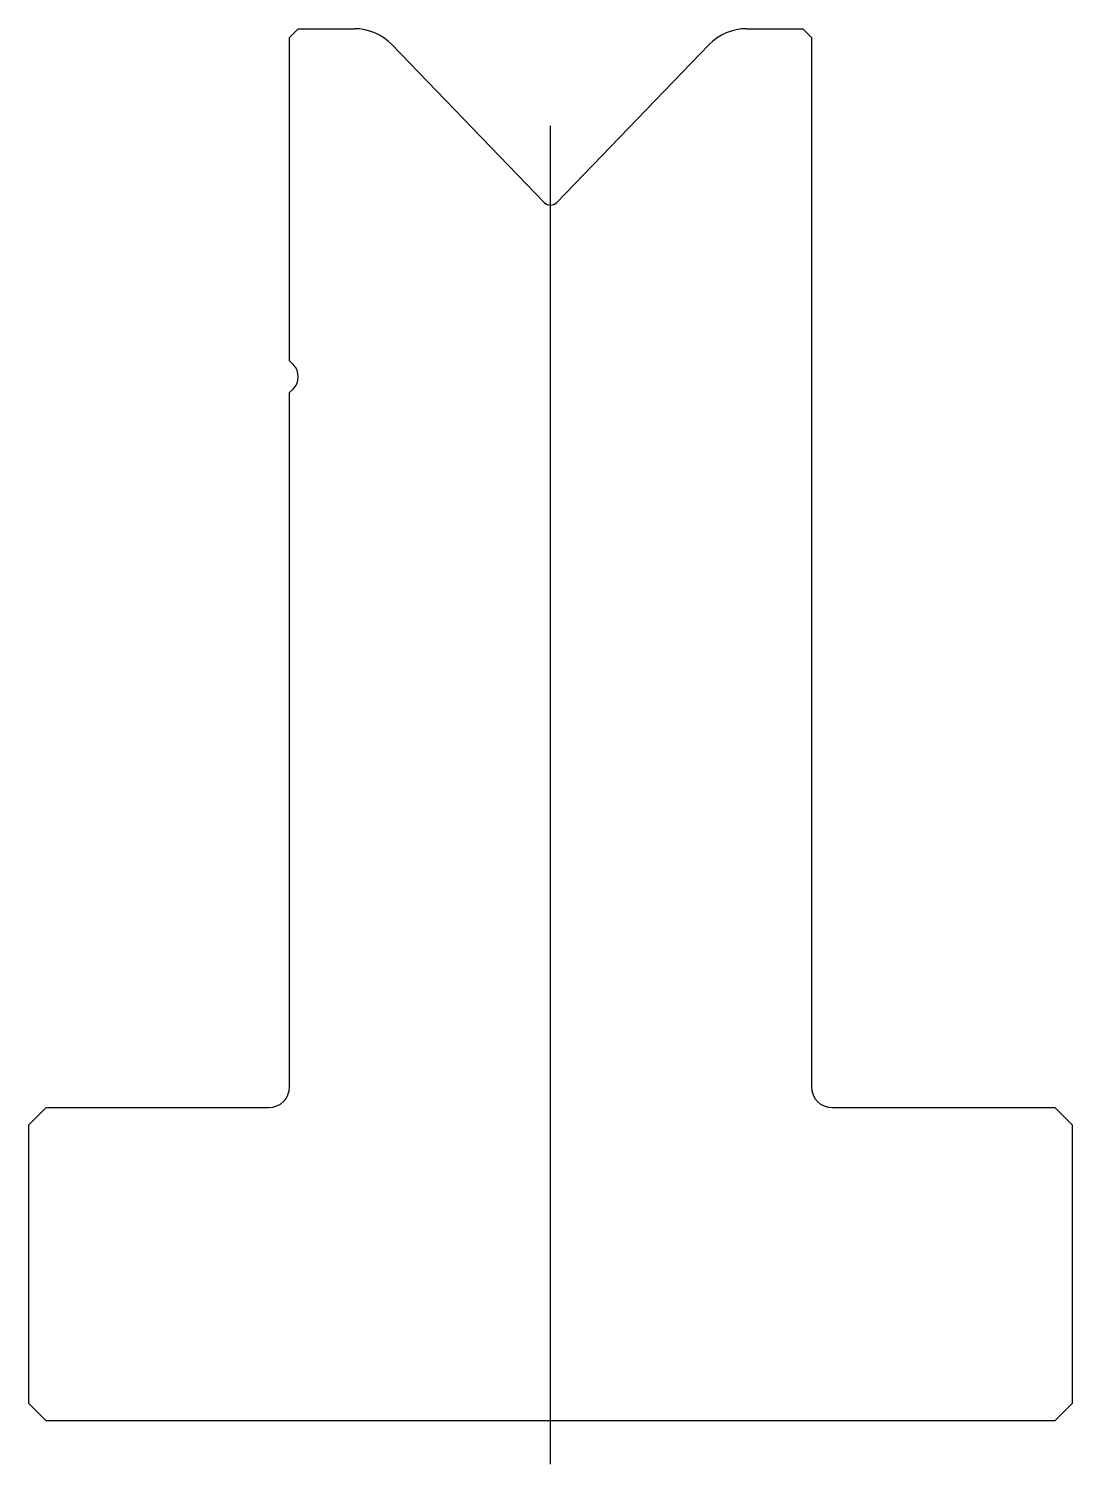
# Model space of a CAD drawing. Header units: metres. Extents: x -29.8 to 30.2, y -40 to 42.5.
import ezdxf

# ---------------------------------------------------------------- set-up
doc = ezdxf.new("R2010")
doc.units = ezdxf.units.M

msp = doc.modelspace()

# ---------------------------------------------------------------- linework, layer by layer
for p, q in [((-14.338602, 42.479208), (-14.838602, 41.979208)), ((-14.338602, 42.479208), (-11.112027, 42.479208)), ((11.434822, 42.479208), (14.661398, 42.479208)), ((15.161398, 41.979208), (14.661398, 42.479208)), ((-14.838602, 23.393422), (-14.838602, 41.979208)), ((-8.954007, 41.563183), (-0.198272, 32.496354)), ((0.521067, 32.496354), (9.276803, 41.563183)), ((15.161398, 41.979208), (15.161398, -18.320792)), ((0.161398, -40.020792), (0.161398, 36.900575)), ((-14.838602, 23.393422), (-14.631496, 23.186315)), ((-14.631496, 21.772101), (-14.838602, 21.564994)), ((-14.838602, -18.320792), (-14.838602, 21.564994)), ((-28.838602, -19.520792), (-29.838602, -20.520792)), ((-28.838602, -19.520792), (-16.038602, -19.520792)), ((16.361398, -19.520792), (29.161398, -19.520792)), ((30.161398, -20.520792), (29.161398, -19.520792)), ((-29.838602, -36.520792), (-29.838602, -20.520792)), ((30.161398, -20.520792), (30.161398, -36.520792)), ((-29.838602, -36.520792), (-28.838602, -37.520792)), ((29.161398, -37.520792), (30.161398, -36.520792)), ((29.161398, -37.520792), (-28.838602, -37.520792))]:
    msp.add_line(p, q)
for centre, radius, start, end in [((-11.112027, 39.479208), 3, 44, 90), ((11.434822, 39.479208), 3, 90, 136), ((0.161398, 32.843683), 0.5, 224, 316), ((-15.338602, 22.479208), 1, 315, 45), ((-16.038602, -18.320792), 1.2, 270, 0), ((16.361398, -18.320792), 1.2, 180, 270)]:
    msp.add_arc(centre, radius, start, end)

doc.saveas('drawing.dxf')
